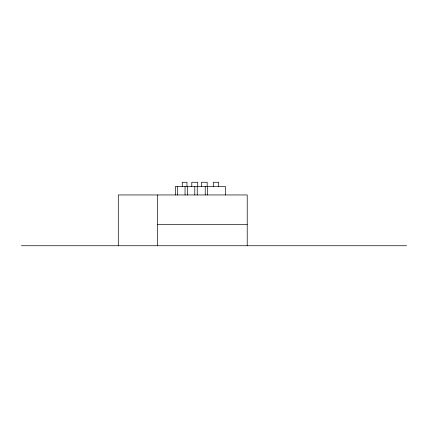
<?xml version="1.0" encoding="UTF-8"?>
<svg xmlns="http://www.w3.org/2000/svg" width="428" height="428" viewBox="0 0 428 428"><rect width="100%" height="100%" fill="white"/><g stroke="black" fill="none" stroke-linecap="round" stroke-linejoin="round"><path stroke-width="0.64" d="M157.37 224.454L247.213 224.454M21.4 245.742L406.6 245.742M247.213 245.742L247.213 194.954L118.294 194.954L118.294 245.742M225.433 194.954L225.433 186.49L175.352 186.49L175.352 194.954M218.692 186.49L218.692 182.258L213.288 182.258L213.288 186.49M207.65 186.49L207.65 194.954M207.173 186.49L207.173 182.258L201.428 182.258L201.428 186.49M205.226 186.49L205.226 194.954M197.704 186.49L197.704 182.258L191.792 182.258L191.792 186.49M197.244 186.49L197.244 194.954M194.799 186.49L194.799 194.954M187.448 186.49L187.448 194.954M186.988 186.49L186.988 182.258L182.258 182.258L182.258 186.49M185.056 186.49L185.056 194.954M177.695 186.49L177.695 194.954M157.37 194.954L157.37 245.742"/></g></svg>
